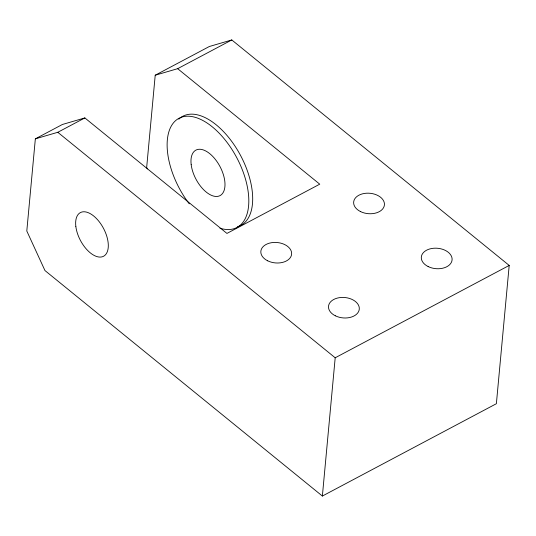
<?xml version="1.0" encoding="UTF-8"?>
<svg xmlns="http://www.w3.org/2000/svg" width="536" height="536" viewBox="0 0 536 536"><rect width="100%" height="100%" fill="white"/><g stroke="black" fill="none" stroke-linecap="round" stroke-linejoin="round"><path stroke-width="0.8" d="M155.219 75.221L177.657 68.682L319.744 184.176L226.942 233.421L84.856 117.927L62.417 124.473L35.349 138.837L26.8 231.016L44.964 270.559L322.37 496.048L496.376 403.709L509.2 265.441L231.793 39.952L209.355 46.498L155.219 75.221L146.67 167.4L147.367 168.92M322.37 496.048L335.194 357.78L57.788 132.292L35.349 138.837M57.788 132.292L84.856 117.927M177.657 68.682L231.793 39.952M335.194 357.78L509.2 265.441M178.823 119.186A61.801 32.555 62 0 1 239.947 154.334A61.801 32.555 62 0 1 237.522 226.735M189.235 203.807A61.801 32.555 62 0 1 177.892 118.918A61.801 32.555 62 0 1 242.486 170.214A61.801 32.555 62 0 1 219.954 228.202M360.46 211.546A15.45 10.238 5.3 0 0 384.419 204.946A15.45 10.238 5.3 0 0 362.242 193.905A15.45 10.238 5.3 0 0 360.46 211.546M428.123 266.546A15.45 10.238 5.3 0 0 452.083 259.947A15.45 10.238 5.3 0 0 429.899 248.905A15.45 10.238 5.3 0 0 428.123 266.546M267.658 260.798A15.45 10.238 5.3 0 0 291.618 254.191A15.45 10.238 5.3 0 0 269.44 243.15A15.45 10.238 5.3 0 0 267.658 260.798M335.322 315.791A15.45 10.238 5.3 0 0 359.281 309.192A15.45 10.238 5.3 0 0 337.097 298.15A15.45 10.238 5.3 0 0 335.322 315.791M75.844 226.447A24.723 13.025 62 0 0 102.242 256.791A24.723 13.025 62 0 0 97.827 220.035A24.723 13.025 62 0 0 75.844 226.447M191.171 164.552A25.748 13.568 62 0 0 218.675 196.163A25.748 13.568 62 0 0 214.072 157.872A25.748 13.568 62 0 0 191.171 164.552"/></g></svg>
